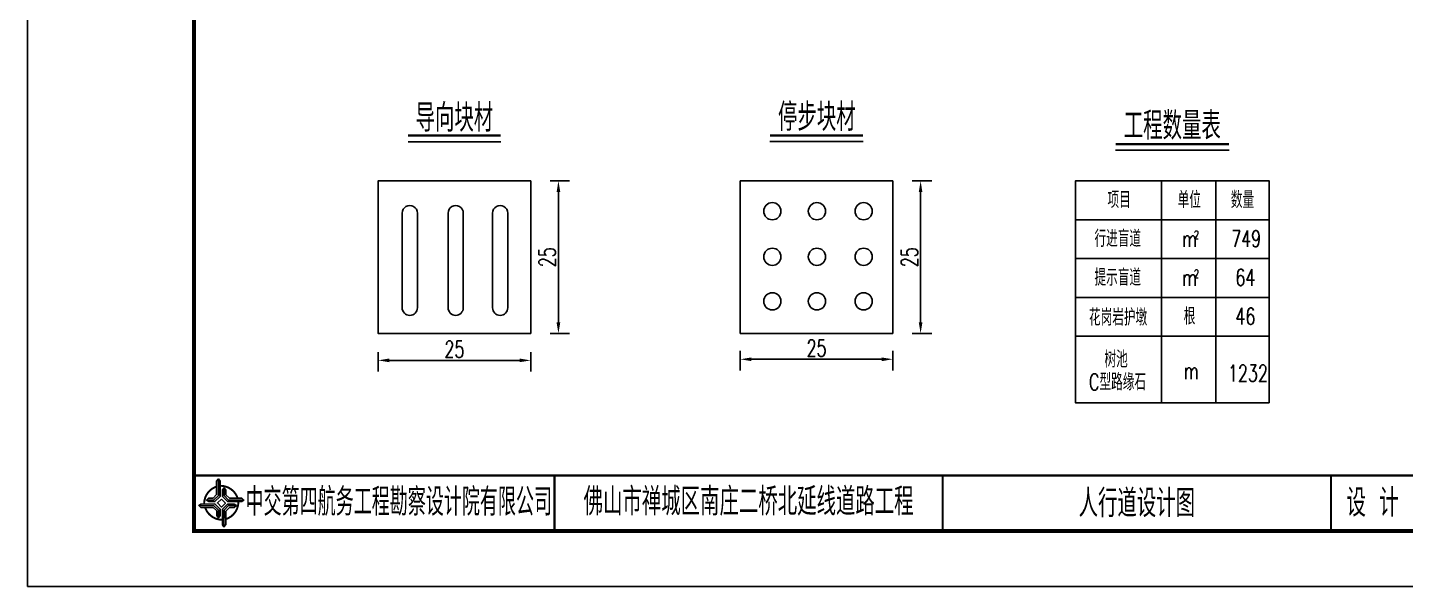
# Model space of a CAD drawing. Extents: x -95 to 325, y -1215 to -918.
# Drawn here: x -94.7 to 153.7, y -1214.9 to -1114.1 of the extents above; entities that cross this region are included whole.
import ezdxf
from ezdxf.enums import TextEntityAlignment as Align

# ---------------------------------------------------------------- set-up
doc = ezdxf.new("R2010")
doc.units = 0
doc.layers.get('0').update_dxf_attribs({"linetype": 'CONTINUOUS'})
doc.layers.get('DEFPOINTS').update_dxf_attribs({"linetype": 'CONTINUOUS'})
for name, color, linetype in [('GAOBZ', 7, 'CONTINUOUS'), ('PP-COM', 7, 'CONTINUOUS'), ('图框', 7, 'CONTINUOUS')]:
    doc.layers.add(name, color=color, linetype=linetype)
doc.styles.get("Standard").update_dxf_attribs({"font": 'simplex1.shx', "width": 0.7, "bigfont": 'hztxt.shx'})
doc.dimstyles.new('比例1：75', dxfattribs={"dimtxt": 3, "dimasz": 2, "dimexe": 2, "dimexo": 1, "dimgap": 0.5, "dimtad": 1, "dimdec": 0, "dimlfac": 7.5, "dimzin": 0, "dimdsep": 46, "dimtxsty": 'Standard', "dimcen": 0.09, "dimdle": 2, "dimclrd": 4, "dimclre": 4, "dimclrt": 256, "dimadec": 0, "dimazin": 0, "dimtfac": 1, "dimtdec": 0, "dimtix": 1, "dimtmove": 1, "dimatfit": 3, "dimfxl": 0, "dimtvp": 1, "dimtolj": 1, "dimtzin": 0, "dimarcsym": 0})

# ---------------------------------------------------------------- blocks, each defined once
blk = doc.blocks.new('*D11')
at = {"layer": 'DEFPOINTS', "color": 0}
for p in [(-31.49, -1171.34), (-3.99, -1171.34), (-3.99, -1174.12)]:
    blk.add_point(p, dxfattribs=at)
at = {"layer": 'PP-COM', "color": 4, "lineweight": -2}
for p, q in [((-31.49, -1172.62), (-31.49, -1176.12)), ((-29.49, -1174.12), (-5.99, -1174.12)), ((-3.99, -1172.62), (-3.99, -1176.12))]:
    blk.add_line(p, q, dxfattribs=at)
at = {"layer": 'PP-COM', "color": 4}
for points in [[(-29.49, -1173.79), (-29.49, -1174.45), (-31.49, -1174.12)], [(-5.99, -1173.79), (-5.99, -1174.45), (-3.99, -1174.12)]]:
    blk.add_solid(points, dxfattribs=at)
at = {"layer": 'PP-COM', "color": 7, "insert": (-17.74, -1172.12), "char_height": 3, "attachment_point": 5}
blk.add_mtext('\\A1;25', dxfattribs=at)
blk = doc.blocks.new('*D12')
at = {"layer": 'DEFPOINTS', "color": 0}
for p in [(-2.16, -1141.77), (1.01, -1141.77), (-2.16, -1169.27)]:
    blk.add_point(p, dxfattribs=at)
at = {"layer": 'PP-COM', "color": 4, "lineweight": -2}
for p, q in [((-0.49, -1141.77), (3.01, -1141.77)), ((1.01, -1167.27), (1.01, -1143.77)), ((-0.49, -1169.27), (3.01, -1169.27))]:
    blk.add_line(p, q, dxfattribs=at)
at = {"layer": 'PP-COM', "color": 4}
for points in [[(0.68, -1143.77), (1.35, -1143.77), (1.01, -1141.77)], [(0.68, -1167.27), (1.35, -1167.27), (1.01, -1169.27)]]:
    blk.add_solid(points, dxfattribs=at)
at = {"layer": 'PP-COM', "color": 7, "insert": (-0.99, -1155.52), "char_height": 3, "attachment_point": 5, "rotation": 90}
blk.add_mtext('\\A1;25', dxfattribs=at)
blk = doc.blocks.new('*D13')
at = {"layer": 'DEFPOINTS', "color": 0}
for p in [(33.8, -1171.19), (61.3, -1171.19), (61.3, -1173.92)]:
    blk.add_point(p, dxfattribs=at)
at = {"layer": 'PP-COM', "color": 4, "lineweight": -2}
for p, q in [((33.8, -1172.42), (33.8, -1175.92)), ((61.3, -1172.42), (61.3, -1175.92)), ((35.8, -1173.92), (59.3, -1173.92))]:
    blk.add_line(p, q, dxfattribs=at)
at = {"layer": 'PP-COM', "color": 4}
for points in [[(35.8, -1173.59), (35.8, -1174.26), (33.8, -1173.92)], [(59.3, -1173.59), (59.3, -1174.26), (61.3, -1173.92)]]:
    blk.add_solid(points, dxfattribs=at)
at = {"layer": 'PP-COM', "color": 7, "insert": (47.55, -1171.92), "char_height": 3, "attachment_point": 5}
blk.add_mtext('\\A1;25', dxfattribs=at)
blk = doc.blocks.new('*D14')
at = {"layer": 'DEFPOINTS', "color": 0}
for p in [(62.9, -1141.77), (66.31, -1141.77), (62.9, -1169.26)]:
    blk.add_point(p, dxfattribs=at)
at = {"layer": 'PP-COM', "color": 4, "lineweight": -2}
for p, q in [((64.81, -1141.77), (68.31, -1141.77)), ((66.31, -1167.26), (66.31, -1143.77)), ((64.81, -1169.26), (68.31, -1169.26))]:
    blk.add_line(p, q, dxfattribs=at)
at = {"layer": 'PP-COM', "color": 4}
for points in [[(65.98, -1143.77), (66.64, -1143.77), (66.31, -1141.77)], [(65.98, -1167.26), (66.64, -1167.26), (66.31, -1169.26)]]:
    blk.add_solid(points, dxfattribs=at)
at = {"layer": 'PP-COM', "color": 7, "insert": (64.31, -1155.52), "char_height": 3, "attachment_point": 5, "rotation": 90}
blk.add_mtext('\\A1;25', dxfattribs=at)
blk = doc.blocks.new('series')
at = {"width": 0.75}
for tag, height, p in [('页码', 4, (-35, -19)), ('图名', 5, (-220, -282)), ('图号', 5, (-20, -282))]:
    blk.add_attdef(tag, text='', height=height, dxfattribs=at).set_placement(p, align=Align.MIDDLE_CENTER)
blk = doc.blocks.new('tb')
at = {"lineweight": -3}
h = blk.add_hatch(color=256, dxfattribs=at)
h.paths.add_polyline_path([(-1.23, -0.13), (-3.78, -0.14), (-4.14, -0.41), (-1.4, -0.44), (-0.56, -1.24), (-0.54, -2.62), (-0.27, -2.2), (-0.26, -1.06)])
h.paths.add_polyline_path([(0.13, -1.08), (0.14, -3.86), (0.41, -4.26), (0.44, -1.24), (1.25, -0.43), (2.66, -0.43), (2.26, -0.16), (1.07, -0.15)])
h.paths.add_polyline_path([(1.08, 0.3), (3.62, 0.3), (4.02, 0.56), (1.25, 0.57), (0.43, 1.39), (0.43, 2.8), (0.16, 2.41), (0.15, 1.24)])
h.paths.add_polyline_path([(-0.28, 1.21), (-0.28, 3.99), (-0.56, 4.39), (-0.57, 1.41), (-1.38, 0.6), (-2.74, 0.56), (-2.33, 0.3), (-1.2, 0.29)])
for p, q in [((-0.56, 4.39), (-0.57, 1.41)), ((0.43, 2.8), (0.43, 1.39)), ((-1.38, 0.6), (-2.74, 0.56)), ((-0.57, 1.41), (-1.38, 0.6)), ((0.43, 1.39), (1.25, 0.57)), ((1.25, 0.57), (4.02, 0.56)), ((-4.14, -0.41), (-1.4, -0.44)), ((-1.4, -0.44), (-0.56, -1.24)), ((-0.56, -1.24), (-0.54, -2.62)), ((0.41, -4.26), (0.44, -1.24)), ((0.44, -1.24), (1.25, -0.43)), ((1.25, -0.43), (2.66, -0.43))]:
    blk.add_line(p, q, dxfattribs=at)
at = {"lineweight": -3, "const_width": 0.35, "flags": 128}
for points in [[(-0.9, 3.02, 0.324167), (-3.16, -0.14)], [(2.88, 0.92, 0.324403), (-0.24, 3.15)], [(0.75, -2.86, 0.325418), (3.02, 0.26)], [(-2.98, -0.76, 0.322976), (0.14, -2.98)]]:
    blk.add_lwpolyline(points, format="xyb", dxfattribs=at)
at = {"lineweight": -3, "flags": 128}
for points in [[(-0.9, 3.99), (-0.9, 1.58), (-1.53, 0.91), (-2.34, 0.91), (-2.74, 0.56), (-2.33, 0.3), (-1.2, 0.29), (-0.28, 1.21), (-0.28, 3.99), (-0.56, 4.39)], [(3.62, 0.92), (1.43, 0.92), (0.77, 1.54), (0.77, 2.38), (0.43, 2.8), (0.16, 2.41), (0.15, 1.24), (1.08, 0.3), (3.62, 0.3), (4.02, 0.56)], [(-0.04, 0.77), (0.68, 0.04), (-0.04, -0.69), (-0.77, 0.05)], [(-3.73, -0.76), (-1.54, -0.76), (-0.89, -1.39), (-0.89, -2.21), (-0.54, -2.62), (-0.27, -2.2), (-0.26, -1.06), (-1.23, -0.13), (-3.78, -0.14), (-4.14, -0.41)], [(0.75, -3.85), (0.75, -1.43), (1.4, -0.78), (2.26, -0.78), (2.66, -0.43), (2.26, -0.16), (1.07, -0.15), (0.13, -1.08), (0.14, -3.86), (0.41, -4.26)]]:
    blk.add_lwpolyline(points, close=True, dxfattribs=at)

msp = doc.modelspace()

# ---------------------------------------------------------------- linework, layer by layer
at = {"color": 3}
for p, q in [((-27.16, -1147.55), (-27.16, -1164.63)), ((-27.16, -1147.55), (-27.16, -1164.63)), ((-27.16, -1164.63), (-27.16, -1147.55)), ((-24.41, -1147.55), (-24.41, -1164.63)), ((-24.41, -1147.55), (-24.41, -1164.63)), ((-18.89, -1147.55), (-18.89, -1164.63)), ((-18.89, -1147.55), (-18.89, -1164.63)), ((-18.89, -1164.63), (-18.89, -1147.55)), ((-16.14, -1147.55), (-16.14, -1164.63)), ((-16.14, -1147.55), (-16.14, -1164.63)), ((-10.86, -1147.55), (-10.86, -1164.63)), ((-10.86, -1164.63), (-10.86, -1147.55)), ((-8.11, -1147.55), (-8.11, -1164.63))]:
    msp.add_line(p, q, dxfattribs=at)
for points in [[(325.3, -1214.89), (325.3, -917.89), (-94.7, -917.89), (-94.7, -1214.89)], [(-3.99, -1169.27), (-3.99, -1141.77), (-31.49, -1141.77), (-31.49, -1169.27)], [(61.3, -1169.27), (61.3, -1141.77), (33.8, -1141.77), (33.8, -1169.27)]]:
    msp.add_lwpolyline(points, close=True)
for centre in [(39.58, -1147.22), (47.62, -1147.22), (56.04, -1147.22), (39.59, -1155.44), (47.62, -1155.44), (56.04, -1155.44), (39.59, -1163.47), (47.62, -1163.47), (56.04, -1163.47)]:
    msp.add_circle(centre, 1.55, dxfattribs=at)
for centre, start, end in [((-25.79, -1147.55), 0.0029, 180.0029), ((-25.79, -1147.55), 0.0029, 180.0029), ((-17.51, -1147.55), 0.0029, 180.0029), ((-17.51, -1147.55), 0.0029, 180.0029), ((-9.49, -1147.55), 0.0029, 180.0029), ((-25.79, -1164.63), 180.0029, 0.0029), ((-25.79, -1164.63), 180.0029, 0.0029), ((-17.51, -1164.63), 180.0029, 0.0029), ((-17.51, -1164.63), 180.0029, 0.0029), ((-9.49, -1164.63), 180.0029, 0.0029)]:
    msp.add_arc(centre, 1.37, start, end, dxfattribs=at)
at = {"layer": 'GAOBZ'}
for p, q in [((-26.09, -1134.68), (-9.38, -1134.68)), ((39.14, -1134.67), (55.95, -1134.67)), ((101.48, -1136.23), (121.93, -1136.23))]:
    msp.add_line(p, q, dxfattribs=at)
at = {"layer": 'GAOBZ', "const_width": 0.4}
for points in [[(-26.09, -1133.58), (-9.38, -1133.58)], [(39.14, -1133.57), (55.95, -1133.57)], [(101.48, -1135.13), (121.93, -1135.13)]]:
    msp.add_lwpolyline(points, dxfattribs=at)
at = {"layer": 'PP-COM', "color": 3}
for p, q in [((109.74, -1141.77), (109.74, -1181.77)), ((119.53, -1141.77), (119.53, -1181.77)), ((94.23, -1148.77), (129.18, -1148.77)), ((94.23, -1155.77), (129.18, -1155.77)), ((94.23, -1162.77), (129.18, -1162.77)), ((94.23, -1169.77), (129.18, -1169.77))]:
    msp.add_line(p, q, dxfattribs=at)
at = {"layer": 'PP-COM', "color": 1}
msp.add_lwpolyline([(129.18, -1181.77), (94.23, -1181.77), (94.23, -1141.77), (129.18, -1141.77)], close=True, dxfattribs=at)
at = {"layer": '图框'}
for points, const_width in [([(315.3, -927.89), (-64.7, -927.89), (-64.7, -1204.89), (315.3, -1204.89), (315.3, -927.89)], 0.7), ([(-64.7, -1194.89), (315.3, -1194.89)], 0.4), ([(0.3, -1194.89), (0.3, -1204.89)], 0.4), ([(70.3, -1204.89), (70.3, -1194.89)], 0.4), ([(140.3, -1204.89), (140.3, -1194.89)], 0.4)]:
    msp.add_lwpolyline(points, dxfattribs=dict(at, const_width=const_width))

# ---------------------------------------------------------------- block references
ref = msp.add_blockref('series', (325.3, -917.89), dxfattribs=at)
ref.add_attrib('页码', '第  1  页     共  1  页', dxfattribs={"layer": '0', "height": 4, "width": 0.7}).set_placement((290.3, -936.89), align=Align.MIDDLE_CENTER)
ref.add_attrib('图名', '人行道设计图', dxfattribs={"layer": '0', "height": 5, "width": 0.7}).set_placement((105.3, -1199.89), align=Align.MIDDLE_CENTER)
ref.add_attrib('图号', 'S3-29-1', dxfattribs={"layer": '0', "height": 5, "width": 0.7}).set_placement((305.3, -1199.89), align=Align.MIDDLE_CENTER)
at = {"layer": '图框', "lineweight": -3}
msp.add_blockref('tb', (-59.71, -1199.89), dxfattribs=at)

# ---------------------------------------------------------------- texts
at = {"width": 0.7}
for s, height, p in [('导向块材', 5, (-24.74, -1132.88)), ('停步块材', 5, (40.6, -1132.74)), ('工程数量表', 5, (102.94, -1134.3)), ('项目', 3, (100, -1146.67)), ('单位', 3, (112.66, -1146.67)), ('数量', 3, (122.25, -1146.67)), ('行进盲道', 3, (97.66, -1153.67)), ('m', 3, (113.46, -1153.67)), ('2', 1.5, (115.6, -1152.23)), ('749', 3, (122.31, -1153.67)), ('提示盲道', 3, (97.66, -1160.67)), ('64', 3, (123.08, -1160.67)), ('m', 3, (113.46, -1160.67)), ('2', 1.5, (115.6, -1159.26)), ('花岗岩护墩', 3, (96.67, -1167.85)), ('根', 3, (113.75, -1167.67)), ('46', 3, (123.08, -1167.67)), ('树池', 3, (99.46, -1175.42)), ('1232', 3, (121.72, -1177.95)), ('C型路缘石', 3, (96.67, -1179.52)), ('m', 3, (113.75, -1177.48))]:
    msp.add_text(s, height=height, dxfattribs=at).set_placement(p)
at = {"layer": '图框'}
for s, width, p in [('中交第四航务工程勘察设计院有限公司', 0.65, (-27.77, -1199.64)), ('佛山市禅城区南庄二桥北延线道路工程', 0.7, (35.3, -1199.58)), ('设 计', 0.7, (147.8, -1199.8))]:
    msp.add_text(s, height=5, dxfattribs=dict(at, width=width)).set_placement(p, align=Align.MIDDLE_CENTER)

# ---------------------------------------------------------------- dimensions: what is measured, and where the dimension line sits
at = {"layer": 'PP-COM'}
for base, p1, p2, picture, middle in [((1.01, -1141.77), (-2.16, -1169.27), (-2.16, -1141.77), '*D12', (-0.99, -1155.52)), ((66.31, -1141.77), (62.9, -1169.26), (62.9, -1141.77), '*D14', (64.31, -1155.52))]:
    dim = msp.add_linear_dim(base=base, p1=p1, p2=p2, angle=90, text='25', dimstyle='比例1：75', override={"dimtxt": 3, "dimtxsty": 'Standard', "dimclrt": 7}, dxfattribs=at)
    dim.commit()
    dim.dimension.update_dxf_attribs({"geometry": picture, "text_midpoint": middle})
for base, p1, p2, picture, middle in [((61.3, -1173.92), (33.8, -1171.19), (61.3, -1171.19), '*D13', (47.55, -1171.92)), ((-3.99, -1174.12), (-31.49, -1171.34), (-3.99, -1171.34), '*D11', (-17.74, -1172.12))]:
    dim = msp.add_linear_dim(base=base, p1=p1, p2=p2, text='25', dimstyle='比例1：75', override={"dimtxt": 3, "dimtxsty": 'Standard', "dimclrt": 7}, dxfattribs=at)
    dim.commit()
    dim.dimension.update_dxf_attribs({"geometry": picture, "text_midpoint": middle})

doc.saveas('drawing.dxf')
